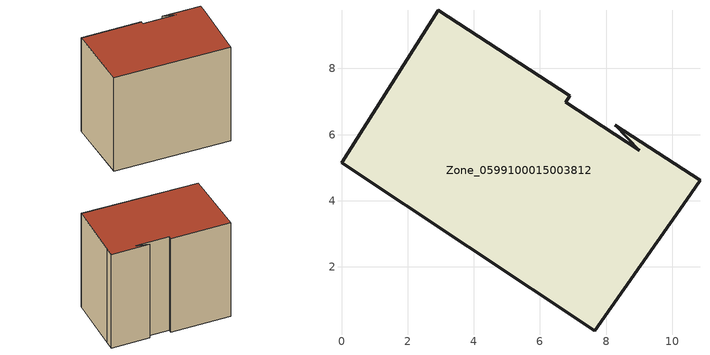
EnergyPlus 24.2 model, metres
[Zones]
Zone_0599100015003812
 floor ground (C_G): 7.66,0.07 0,5.16 2.92,9.76 6.9,7.17 6.77,6.98 9.01,5.52 8.28,6.28 10.84,4.62 10.45,4.02 z0.62
 wall outside (C_F): 0,5.16 7.66,0.07 10.45,4.02 10.84,4.62 8.28,6.28 9.01,5.52 6.77,6.98 6.9,7.17 2.92,9.76 0,5.16 z0.62:8.81
 roof outside (C_R): 9.01,5.52 6.77,6.98 6.9,7.17 2.92,9.76 0,5.16 7.66,0.07 10.45,4.02 10.84,4.62 8.28,6.28 z8.81
[BUILDING]
Pand.0599100015003812: North Axis=0; Terrain=City; Loads Convergence Tolerance Value=0.04; Temperature Convergence Tolerance Value=0.4; Solar Distribution=FullExterior; Maximum Number of Warmup Days=25; Minimum Number of Warmup Days=1
[Site:Location]
Rotterdam.The.Hague.AP_ZH_NLD Design_Conditions: Latitude=51.96; Longitude=4.45; Time Zone=1; Elevation=-4.5
[SITE:GROUNDTEMPERATURE:BUILDINGSURFACE]
18, 18, 18, 18, 18, 18, 18, 18, 18, 18, 18, 18
[MATERIAL] Thermal Absorptance=0.9; Solar Absorptance=0.7; Visible Absorptance=0.7
Name | Roughness | Thickness | Conductivity | Density | Specific Heat
G.TC.1975-1991 | MediumSmooth | 0.15 | 0.288461 | 540 | 1210
F.TC.1975-1991 | Rough | 0.3 | 0.230769 | 1920 | 840
R.TC.1975-1991 | MediumRough | 0.2 | 0.153846 | 1500 | 1000
[CONSTRUCTION]
C_G: G.TC.1975-1991
C_F: F.TC.1975-1991
C_R: R.TC.1975-1991
[ZONE]
Zone_0599100015003812: Type=1; Multiplier=1; Ceiling Height=Autocalculate; Volume=Autocalculate; Floor Area=autocalculate; Part of Total Floor Area=Yes
[ZONEINFILTRATION:DESIGNFLOWRATE]
Infil_Zone_0599100015003812: Zone or ZoneList or Space or SpaceList=Zone_0599100015003812; Schedule=AlwaysOn; Design Flow Rate Calculation Method=Flow/Area; Flow Rate per Floor Area=0.003; Constant Term Coefficient=1; Temperature Term Coefficient=0; Velocity Term Coefficient=0; Velocity Squared Term Coefficient=0
[HVACTEMPLATE:ZONE:IDEALLOADSAIRSYSTEM]
Zone_0599100015003812: Maximum Heating Supply Air Temperature=50; Minimum Cooling Supply Air Temperature=13; Maximum Heating Supply Air Humidity Ratio=0.0156; Minimum Cooling Supply Air Humidity Ratio=0.0077; Heating Limit=NoLimit; Cooling Limit=NoLimit; Dehumidification Control Type=ConstantSensibleHeatRatio; Cooling Sensible Heat Ratio=0.7; Dehumidification Setpoint=60; Humidification Control Type=None; Humidification Setpoint=30; Outdoor Air Method=None; Outdoor Air Flow Rate per Person=0.00944; Outdoor Air Flow Rate per Zone Floor Area=0; Outdoor Air Flow Rate per Zone=0; Demand Controlled Ventilation Type=None; Outdoor Air Economizer Type=NoEconomizer; Heat Recovery Type=None; Sensible Heat Recovery Effectiveness=0.7; Latent Heat Recovery Effectiveness=0.65
[ZONECONTROL:THERMOSTAT]
ThermostatControl_Zone_0599100015003812: Zone or ZoneList=Zone_0599100015003812; Control Type Schedule=DualSetpointControlType; Control 1=Thermostat_Zone_0599100015003812; Temperature Difference Between Cutout And Setpoint=0
[THERMOSTATSETPOINT:DUALSETPOINT]
Thermostat_Zone_0599100015003812: Heating Setpoint Temperature Schedule=HeatingSetpoint_Zone_0599100015003812; Cooling Setpoint Temperature Schedule=CoolingSetpoint_Zone_0599100015003812
[SCHEDULE:COMPACT]
HeatingSetpoint_Zone_0599100015003812: Through: 12/31, For: AllDays, Until: 24:00, 21
CoolingSetpoint_Zone_0599100015003812: Through: 12/31, For: AllDays, Until: 24:00, 24
DualSetpointControlType: Through: 12/31, For: AllDays, Until: 24:00, 4
AlwaysOn: Through: 12/31, For: AllDays, Until: 24:00, 1
